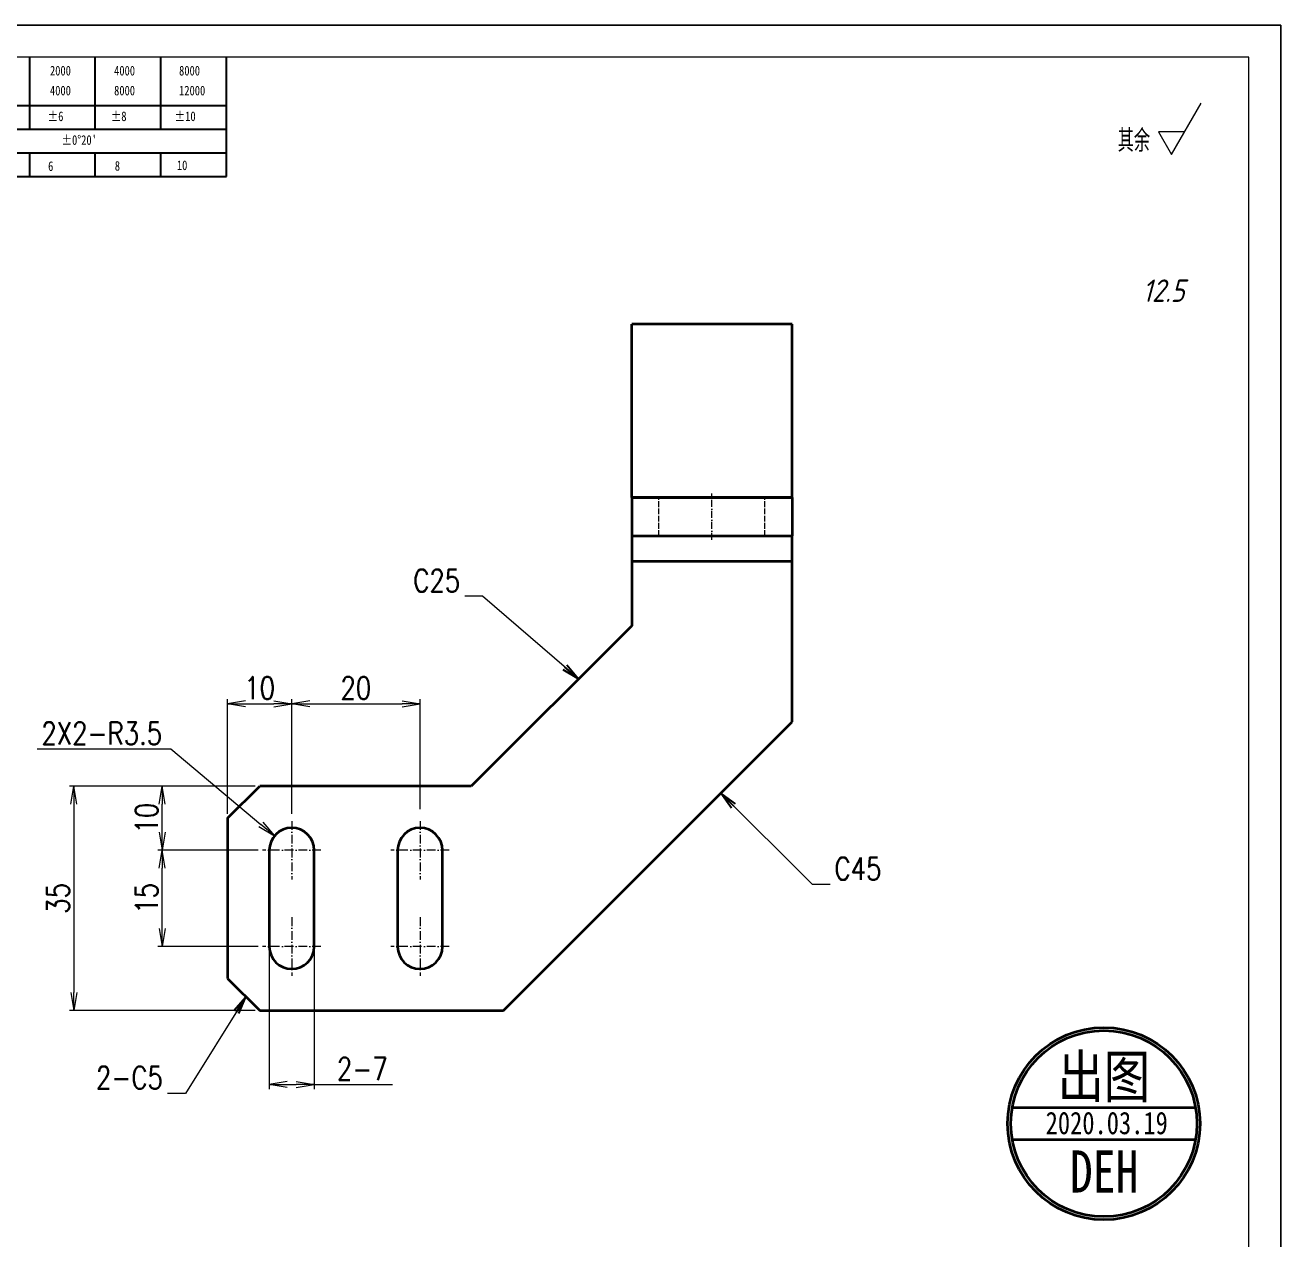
# Model space of a CAD drawing. Header units: millimetres. Extents: x -50143 to 104182, y -50696 to 54072.
# Drawn here: x -46226.9 to -46031.1, y 48787 to 48976.2 of the extents above; entities that cross this region are included whole.
import ezdxf
from ezdxf.enums import TextEntityAlignment as Align

# ---------------------------------------------------------------- set-up
doc = ezdxf.new("R2010")
doc.units = ezdxf.units.MM
doc.header["$LTSCALE"] = 0.5
for name, pattern in [('AM_ISO02W050x2', [3.75, 3, -0.75]), ('AM_ISO08W050x2', [9, 6, -0.75, 1.5, -0.75]), ('DASHDOT', [18.5, 12, -3, 0.5, -3]), ('DASHED', [15, 12, -3]), ('DOT2', [0.125, 0, -0.125])]:
    doc.linetypes.add(name, pattern=pattern)
for name, color, linetype, lineweight in [('DIM', 3, 'Continuous', 13), ('中心线', 2, 'AM_ISO08W050x2', 18), ('印章专用-出图', 1, 'Continuous', 80), ('图框', 7, 'Continuous', 18), ('标注线', 3, 'Continuous', 18), ('粗实线', 7, 'Continuous', 35), ('虚线', 1, 'AM_ISO02W050x2', 18)]:
    doc.layers.add(name, color=color, linetype=linetype, lineweight=lineweight)
doc.layers.add('图\\M+19E79\\M+195B6\\M+18E9A', color=7, linetype='Continuous')
doc.layers.add('打印', color=7, linetype='Continuous', lineweight=15, plot=False)
doc.layers.add('打印-禁用', color=7, linetype='Continuous', lineweight=15, plot=False)
doc.styles.add('DIM', font='romans.shx', dxfattribs={"width": 0.8, "bigfont": 'bigfont.shx'})
doc.styles.add('国标', font='simfang.ttf', dxfattribs={"width": 0.8})
doc.styles.add('机械长仿宋', font='gbenor.shx', dxfattribs={"height": 1, "bigfont": 'gbcbig.shx'})
doc.dimstyles.new('DEH 1-1', dxfattribs={"dimtxt": 3.5, "dimasz": 2.5, "dimexe": 1, "dimexo": 0.625, "dimgap": 1.2, "dimtad": 1, "dimtoh": 1, "dimdsep": 46, "dimtxsty": 'DIM', "dimblk": 'OPEN', "dimcen": 0, "dimclrd": 8, "dimclre": 8, "dimclrt": 2, "dimazin": 2, "dimtfac": 0.5, "dimtmove": 0, "dimatfit": 3, "dimldrblk": 'OPEN', "dimfxl": 0, "dimtolj": 2, "dimlwd": 18, "dimlwe": 18, "dimarcsym": 0})
doc.dimstyles.new('DEH 1-1$0', dxfattribs={"dimtxt": 3.5, "dimasz": 2.5, "dimexe": 1, "dimexo": 0.625, "dimgap": 1.2, "dimtad": 1, "dimzin": 9, "dimdsep": 46, "dimtxsty": 'DIM', "dimblk": 'OPEN', "dimcen": 0, "dimclrd": 8, "dimclre": 8, "dimclrt": 2, "dimazin": 2, "dimtfac": 0.5, "dimtmove": 0, "dimatfit": 3, "dimldrblk": 'OPEN', "dimfxl": 0, "dimtolj": 2, "dimlwd": 18, "dimlwe": 18, "dimarcsym": 0})
doc.dimstyles.new('DEH 1-1$4', dxfattribs={"dimtxt": 3.5, "dimasz": 2.5, "dimexe": 1, "dimexo": 0.625, "dimgap": 1.2, "dimtad": 1, "dimtoh": 1, "dimdsep": 46, "dimtxsty": 'DIM', "dimblk": 'OPEN', "dimcen": 0, "dimclrd": 8, "dimclre": 8, "dimclrt": 2, "dimazin": 2, "dimtfac": 0.5, "dimtofl": 0, "dimtmove": 0, "dimatfit": 3, "dimldrblk": 'OPEN', "dimfxl": 0, "dimtolj": 2, "dimlwd": 18, "dimlwe": 18, "dimarcsym": 0})

# ---------------------------------------------------------------- blocks, each defined once
blk = doc.blocks.new('GZDEH零件A3图框V01版')
at = {"layer": '图\\M+19E79\\M+195B6\\M+18E9A', "color": 9}
for p, q in [((3082.42, -1561.98), (3082.42, -1554.46)), ((3092.64, -1561.98), (3092.64, -1554.46)), ((3102.86, -1561.98), (3102.86, -1554.46)), ((3113.09, -1573.08), (3113.09, -1554.46)), ((2996.09, -1561.98), (3113.09, -1561.98)), ((3082.42, -1565.68), (3082.42, -1561.98)), ((3092.64, -1565.68), (3092.64, -1561.98)), ((3102.86, -1565.68), (3102.86, -1561.98)), ((2996.09, -1565.68), (3113.09, -1565.68)), ((2996.09, -1569.38), (3113.09, -1569.38)), ((3082.42, -1573.08), (3082.42, -1569.48)), ((3092.64, -1573.08), (3092.64, -1569.38)), ((3102.86, -1573.08), (3102.86, -1569.38)), ((2990.09, -1573.08), (3113.09, -1573.08))]:
    blk.add_line(p, q, dxfattribs=at)
at = {"layer": '图框', "linetype": 'Continuous'}
for p, q in [((3272.49, -1554.46), (2882.49, -1554.46)), ((3272.49, -1832.96), (3272.49, -1554.46))]:
    blk.add_line(p, q, dxfattribs=at)
at = {"layer": '打印-禁用', "linetype": 'Continuous'}
for p, q in [((3277.49, -1549.46), (2857.49, -1549.46)), ((3277.49, -1846.46), (3277.49, -1549.46))]:
    blk.add_line(p, q, dxfattribs=at)
at = {"layer": '图\\M+19E79\\M+195B6\\M+18E9A', "color": 9, "style": '国标', "width": 0.8}
for s, p in [('2000', (3085.57, -1557.31)), ('4000', (3095.57, -1557.31)), ('8000', (3105.7, -1557.31)), ('4000', (3085.57, -1560.41)), ('8000', (3095.57, -1560.41)), ('12000', (3105.7, -1560.41)), ('±6', (3085.22, -1564.42)), ('±8', (3095.06, -1564.42)), ('±10', (3105.02, -1564.42)), ("±0%%D20'", (3087.38, -1568.12)), ('6', (3085.28, -1572.19)), ('8', (3095.68, -1572.15)), ('10', (3105.36, -1572.06))]:
    blk.add_text(s, height=1.5, dxfattribs=at).set_placement(p)
blk = doc.blocks.new('DEH A3')
at = {"layer": '图框'}
blk.add_blockref('GZDEH零件A3图框V01版', (-2857.49, 1846.46), dxfattribs=at)
blk = doc.blocks.new('FINISHER_TR')
at = {"layer": '标注线'}
for p, q in [((0, 0), (4.62, 8)), ((-2.02, 3.5), (0, 0)), ((2.02, 3.5), (-2.02, 3.5))]:
    blk.add_line(p, q, dxfattribs=at)
at = {"layer": '标注线', "color": 2, "style": '机械长仿宋', "oblique": 15}
blk.add_attdef('0.0', text='', height=3.5, dxfattribs=at).set_placement((2.03, -24.04), align=Align.BOTTOM_RIGHT)
blk = doc.blocks.new('其余12.5')
at = {"layer": '标注线'}
blk.add_blockref('FINISHER_TR', (0, 0), dxfattribs=at).add_auto_attribs({'0.0': '12.5'})
at = {"layer": '标注线', "color": 7, "linetype": 'DOT2', "style": '机械长仿宋'}
blk.add_text('其余', height=3.5, dxfattribs=at).set_placement((-8.38, 0.4))
blk = doc.blocks.new('_Open')
at = {"color": 0, "linetype": 'ByBlock', "lineweight": -2}
for p, q in [((-1, 0.167), (0, 0)), ((-1, -0.167), (0, 0)), ((0, 0), (-1, 0))]:
    blk.add_line(p, q, dxfattribs=at)
blk = doc.blocks.new('*D90')
at = {"layer": 'Defpoints', "color": 0, "transparency": 16777216}
for p in [(-46190.31, 48857.61), (-46219.28, 48822.61), (-46190.31, 48822.61)]:
    blk.add_point(p, dxfattribs=at)
at = {"layer": 'DIM', "color": 8, "lineweight": 18, "transparency": 16777216}
for p, q in [((-46191.01, 48857.61), (-46219.98, 48857.61)), ((-46219.28, 48854.81), (-46219.28, 48825.41)), ((-46191.01, 48822.61), (-46219.98, 48822.61))]:
    blk.add_line(p, q, dxfattribs=at)
at = {"layer": 'DIM', "color": 8, "lineweight": 18, "transparency": 16777216, "xscale": 2.8, "yscale": 2.8, "zscale": 2.8}
for p, rotation in [((-46219.28, 48857.61), 90), ((-46219.28, 48822.61), 270)]:
    blk.add_blockref('_Open', p, dxfattribs=dict(at, rotation=rotation))
at = {"layer": 'DIM', "color": 2, "transparency": 16777216, "insert": (-46221.73, 48840.11), "char_height": 3.5, "attachment_point": 5, "rotation": 90, "style": 'DIM'}
blk.add_mtext('\\A2;35', dxfattribs=at)
blk = doc.blocks.new('*D91')
at = {"layer": 'Defpoints', "color": 0, "transparency": 16777216}
for p in [(-46185.31, 48870.46), (-46195.31, 48852.61), (-46185.31, 48852.61)]:
    blk.add_point(p, dxfattribs=at)
at = {"layer": 'DIM', "color": 8, "lineweight": 18, "transparency": 16777216}
for p, q in [((-46195.31, 48853.31), (-46195.31, 48871.16)), ((-46192.51, 48870.46), (-46188.11, 48870.46)), ((-46185.31, 48853.31), (-46185.31, 48871.16))]:
    blk.add_line(p, q, dxfattribs=at)
at = {"layer": 'DIM', "color": 8, "lineweight": 18, "transparency": 16777216, "xscale": 2.8, "yscale": 2.8, "zscale": 2.8, "rotation": 180}
blk.add_blockref('_Open', (-46195.31, 48870.46), dxfattribs=at)
at = {"layer": 'DIM', "color": 8, "lineweight": 18, "transparency": 16777216, "xscale": 2.8, "yscale": 2.8, "zscale": 2.8}
blk.add_blockref('_Open', (-46185.31, 48870.46), dxfattribs=at)
at = {"layer": 'DIM', "color": 2, "transparency": 16777216, "insert": (-46190.31, 48872.91), "char_height": 3.5, "attachment_point": 5, "style": 'DIM'}
blk.add_mtext('\\A2;10', dxfattribs=at)
blk = doc.blocks.new('*D92')
at = {"layer": 'Defpoints', "color": 0, "transparency": 16777216}
for p in [(-46165.31, 48870.46), (-46185.31, 48853.31), (-46165.31, 48853.31)]:
    blk.add_point(p, dxfattribs=at)
at = {"layer": 'DIM', "color": 8, "lineweight": 18, "transparency": 16777216}
for p, q in [((-46185.31, 48854.01), (-46185.31, 48871.16)), ((-46182.51, 48870.46), (-46168.11, 48870.46)), ((-46165.31, 48854.01), (-46165.31, 48871.16))]:
    blk.add_line(p, q, dxfattribs=at)
at = {"layer": 'DIM', "color": 8, "lineweight": 18, "transparency": 16777216, "xscale": 2.8, "yscale": 2.8, "zscale": 2.8, "rotation": 180}
blk.add_blockref('_Open', (-46185.31, 48870.46), dxfattribs=at)
at = {"layer": 'DIM', "color": 8, "lineweight": 18, "transparency": 16777216, "xscale": 2.8, "yscale": 2.8, "zscale": 2.8}
blk.add_blockref('_Open', (-46165.31, 48870.46), dxfattribs=at)
at = {"layer": 'DIM', "color": 2, "transparency": 16777216, "insert": (-46175.31, 48872.91), "char_height": 3.5, "attachment_point": 5, "style": 'DIM'}
blk.add_mtext('\\A2;20', dxfattribs=at)
blk = doc.blocks.new('*D93')
at = {"layer": 'Defpoints', "color": 0, "transparency": 16777216}
for p in [(-46205.49, 48857.61), (-46190.31, 48857.61), (-46189.86, 48847.61)]:
    blk.add_point(p, dxfattribs=at)
at = {"layer": 'DIM', "color": 8, "lineweight": 18, "transparency": 16777216}
for p, q in [((-46191.01, 48857.61), (-46206.19, 48857.61)), ((-46205.49, 48850.41), (-46205.49, 48854.81)), ((-46190.56, 48847.61), (-46206.19, 48847.61))]:
    blk.add_line(p, q, dxfattribs=at)
at = {"layer": 'DIM', "color": 8, "lineweight": 18, "transparency": 16777216, "xscale": 2.8, "yscale": 2.8, "zscale": 2.8}
for p, rotation in [((-46205.49, 48857.61), 90), ((-46205.49, 48847.61), 270)]:
    blk.add_blockref('_Open', p, dxfattribs=dict(at, rotation=rotation))
at = {"layer": 'DIM', "color": 2, "transparency": 16777216, "insert": (-46207.94, 48852.61), "char_height": 3.5, "attachment_point": 5, "rotation": 90, "style": 'DIM'}
blk.add_mtext('\\A2;10', dxfattribs=at)
blk = doc.blocks.new('*D94')
at = {"layer": 'Defpoints', "color": 0, "transparency": 16777216}
for p in [(-46205.49, 48847.61), (-46189.86, 48847.61), (-46189.86, 48832.61)]:
    blk.add_point(p, dxfattribs=at)
at = {"layer": 'DIM', "color": 8, "lineweight": 18, "transparency": 16777216}
for p, q in [((-46190.56, 48847.61), (-46206.19, 48847.61)), ((-46205.49, 48835.41), (-46205.49, 48844.81)), ((-46190.56, 48832.61), (-46206.19, 48832.61))]:
    blk.add_line(p, q, dxfattribs=at)
at = {"layer": 'DIM', "color": 8, "lineweight": 18, "transparency": 16777216, "xscale": 2.8, "yscale": 2.8, "zscale": 2.8}
for p, rotation in [((-46205.49, 48847.61), 90), ((-46205.49, 48832.61), 270)]:
    blk.add_blockref('_Open', p, dxfattribs=dict(at, rotation=rotation))
at = {"layer": 'DIM', "color": 2, "transparency": 16777216, "insert": (-46207.94, 48840.11), "char_height": 3.5, "attachment_point": 5, "rotation": 90, "style": 'DIM'}
blk.add_mtext('\\A2;15', dxfattribs=at)
blk = doc.blocks.new('*D95')
at = {"layer": 'Defpoints', "color": 0, "transparency": 16777216}
for p in [(-46187.99, 48849.85), (-46185.31, 48847.61)]:
    blk.add_point(p, dxfattribs=at)
at = {"layer": 'DIM', "color": 8, "lineweight": 18, "transparency": 16777216}
for p, q in [((-46225, 48863.4), (-46204.17, 48863.4)), ((-46204.17, 48863.4), (-46190.14, 48851.65))]:
    blk.add_line(p, q, dxfattribs=at)
at = {"layer": 'DIM', "color": 8, "lineweight": 18, "transparency": 16777216, "xscale": 2.8, "yscale": 2.8, "zscale": 2.8, "rotation": 320.039689458165}
blk.add_blockref('_Open', (-46187.99, 48849.85), dxfattribs=at)
at = {"layer": 'DIM', "color": 2, "transparency": 16777216, "insert": (-46214.93, 48865.85), "char_height": 3.5, "attachment_point": 5, "style": 'DIM'}
blk.add_mtext('\\A2;{\\Fromans,bigfont|c134;2X2-}R3.5', dxfattribs=at)
blk = doc.blocks.new('*D96')
at = {"layer": 'Defpoints', "color": 0, "transparency": 16777216}
for p in [(-46188.81, 48832.61), (-46181.81, 48832.61), (-46181.81, 48811.08)]:
    blk.add_point(p, dxfattribs=at)
at = {"layer": 'DIM', "color": 8, "lineweight": 18, "transparency": 16777216}
for p, q in [((-46188.81, 48831.91), (-46188.81, 48810.38)), ((-46181.81, 48831.91), (-46181.81, 48810.38)), ((-46186.01, 48811.08), (-46184.61, 48811.08)), ((-46181.81, 48811.08), (-46169.61, 48811.08))]:
    blk.add_line(p, q, dxfattribs=at)
at = {"layer": 'DIM', "color": 8, "lineweight": 18, "transparency": 16777216, "xscale": 2.8, "yscale": 2.8, "zscale": 2.8, "rotation": 180}
blk.add_blockref('_Open', (-46188.81, 48811.08), dxfattribs=at)
at = {"layer": 'DIM', "color": 8, "lineweight": 18, "transparency": 16777216, "xscale": 2.8, "yscale": 2.8, "zscale": 2.8}
blk.add_blockref('_Open', (-46181.81, 48811.08), dxfattribs=at)
at = {"layer": 'DIM', "color": 2, "transparency": 16777216, "insert": (-46174.31, 48813.53), "char_height": 3.5, "attachment_point": 5, "style": 'DIM'}
blk.add_mtext('\\A2;{\\Fromans,bigfont|c134;2-}7', dxfattribs=at)
blk = doc.blocks.new('出图章')
at = {"layer": '印章专用-出图'}
h = blk.add_hatch(color=256, dxfattribs=at)
h.paths.add_polyline_path([(15, 0, 1), (-15, 0, 1)])
h.paths.add_polyline_path([(14.5, 0, 1), (-14.5, 0, 1)], flags=16)
h.paths.add_polyline_path([(-7.31, -12.35), (7.41, -12.35), (7.41, -2.73), (-7.31, -2.73)], flags=8)
at = {"layer": '印章专用-出图', "lineweight": 35}
for p, q in [((-14.28, 2.5), (14.28, 2.5)), ((-14.28, -2.5), (14.28, -2.5))]:
    blk.add_line(p, q, dxfattribs=at)
for radius in [15, 14.5]:
    blk.add_circle((0, 0), radius, dxfattribs=at)
at = {"layer": '印章专用-出图', "color": 4, "style": '国标', "width": 0.8}
blk.add_text('DEH', height=6.562, dxfattribs=at).set_placement((0.05, -10.74), align=Align.CENTER)
at = {"layer": '印章专用-出图', "color": 3, "style": '国标', "width": 0.8}
blk.add_attdef('出图', text='', height=6.6, dxfattribs=at).set_placement((0, 7.35), align=Align.MIDDLE_CENTER)
at = {"layer": '印章专用-出图', "color": 2, "style": '国标', "width": 0.8}
blk.add_attdef('XXXX.XX.XX', text='', height=3.5, dxfattribs=at).set_placement((0.45, 0.1), align=Align.MIDDLE_CENTER)
blk = doc.blocks.new('YZ-CT')
at = {"layer": '印章专用-出图'}
blk.add_blockref('出图章', (0.63, 0), dxfattribs=at).add_auto_attribs({'出图': '出图', 'XXXX.XX.XX': '2020.03.19'})

msp = doc.modelspace()

# ---------------------------------------------------------------- linework, layer by layer
at = {"layer": '中心线', "linetype": 'DASHDOT', "ltscale": 0.18}
msp.add_line((-46119.811, 48896.006), (-46119.811, 48903.206), dxfattribs=at)
at = {"layer": '中心线', "linetype": 'DASHDOT', "ltscale": 0.227501}
for p, q in [((-46185.311, 48852.156), (-46185.311, 48843.056)), ((-46165.311, 48852.156), (-46165.311, 48843.056)), ((-46185.311, 48837.156), (-46185.311, 48828.056)), ((-46165.311, 48837.156), (-46165.311, 48828.056))]:
    msp.add_line(p, q, dxfattribs=at)
at = {"layer": '中心线', "linetype": 'DASHDOT', "ltscale": 0.227499}
for p, q in [((-46180.761, 48847.606), (-46189.861, 48847.606)), ((-46160.761, 48847.606), (-46169.861, 48847.606)), ((-46180.761, 48832.606), (-46189.861, 48832.606)), ((-46160.761, 48832.606), (-46169.861, 48832.606))]:
    msp.add_line(p, q, dxfattribs=at)
at = {"layer": '打印'}
msp.add_lwpolyline([(-46451.088, 48976.242), (-46031.088, 48976.242), (-46031.088, 48679.242), (-46451.088, 48679.242)], close=True, dxfattribs=at)
at = {"layer": '粗实线'}
for p, q in [((-46132.311, 48902.606), (-46132.311, 48929.606)), ((-46107.311, 48929.606), (-46132.311, 48929.606)), ((-46107.311, 48902.606), (-46107.311, 48929.606)), ((-46132.311, 48902.606), (-46107.311, 48902.606)), ((-46107.311, 48902.606), (-46132.311, 48902.606)), ((-46132.311, 48896.606), (-46107.311, 48896.606)), ((-46107.311, 48892.606), (-46132.311, 48892.606)), ((-46107.311, 48867.606), (-46107.311, 48892.606)), ((-46132.311, 48882.606), (-46157.311, 48857.606)), ((-46152.311, 48822.606), (-46107.311, 48867.606)), ((-46157.311, 48857.606), (-46190.311, 48857.606)), ((-46195.311, 48852.606), (-46195.311, 48827.606)), ((-46190.311, 48822.606), (-46152.311, 48822.606))]:
    msp.add_line(p, q, dxfattribs=at)
at = {"layer": '粗实线', "ltscale": 0.15}
for p, q in [((-46132.311, 48902.606), (-46132.311, 48896.606)), ((-46107.311, 48902.606), (-46107.311, 48896.606))]:
    msp.add_line(p, q, dxfattribs=at)
at = {"layer": '粗实线', "ltscale": 0.1}
for p, q in [((-46132.311, 48896.606), (-46132.311, 48892.606)), ((-46107.311, 48892.606), (-46107.311, 48896.606))]:
    msp.add_line(p, q, dxfattribs=at)
at = {"layer": '粗实线', "ltscale": 0.25}
msp.add_line((-46132.311, 48892.606), (-46132.311, 48882.606), dxfattribs=at)
at = {"layer": '粗实线', "ltscale": 0.176777}
for p, q in [((-46195.311, 48852.606), (-46190.311, 48857.606)), ((-46195.311, 48827.606), (-46190.311, 48822.606))]:
    msp.add_line(p, q, dxfattribs=at)
at = {"layer": '粗实线', "ltscale": 0.375}
for p, q in [((-46188.811, 48847.606), (-46188.811, 48832.606)), ((-46181.811, 48832.606), (-46181.811, 48847.606)), ((-46168.811, 48847.606), (-46168.811, 48832.606)), ((-46161.811, 48832.606), (-46161.811, 48847.606))]:
    msp.add_line(p, q, dxfattribs=at)
at = {"layer": '粗实线'}
for centre, start, end in [((-46185.311, 48847.606), 0, 180), ((-46165.311, 48847.606), 0, 180), ((-46185.311, 48832.606), 180, 360), ((-46165.311, 48832.606), 180, 360)]:
    msp.add_arc(centre, 3.5, start, end, dxfattribs=at)
at = {"layer": '虚线', "linetype": 'DASHED', "ltscale": 0.15}
for p, q in [((-46128.061, 48896.606), (-46128.061, 48902.606)), ((-46111.561, 48896.606), (-46111.561, 48902.606))]:
    msp.add_line(p, q, dxfattribs=at)
at = {"layer": '虚线', "linetype": 'DASHED'}
msp.add_line((-46107.311, 48892.606), (-46132.311, 48892.606), dxfattribs=at)

# ---------------------------------------------------------------- block references
at = {"layer": '印章专用-出图'}
msp.add_blockref('YZ-CT', (-46059.32, 48804.995), dxfattribs=at)
at = {"layer": '图框'}
msp.add_blockref('DEH A3', (-46451.088, 48679.242), dxfattribs=at)
at = {"layer": '标注线'}
msp.add_blockref('其余12.5', (-46048.145, 48956.085), dxfattribs=at)

# ---------------------------------------------------------------- texts
at = {"layer": 'DIM', "color": 2, "char_height": 3.5, "style": 'DIM'}
for s, insert, attachment_point in [('\\A2;C25', (-46159.045, 48887.902), 9), ('\\A2;C45', (-46100.686, 48842.997), 7), ('\\A2;{\\Fromans,bigfont|c134;2-}C5', (-46205.392, 48810.401), 9)]:
    msp.add_mtext(s, dxfattribs=dict(at, insert=insert, attachment_point=attachment_point))

# ---------------------------------------------------------------- dimensions: what is measured, and where the dimension line sits
at = {"layer": 'DIM'}
for base, p1, p2, picture, middle in [((-46185.311, 48870.458), (-46195.311, 48852.606), (-46185.311, 48852.606), '*D91', (-46190.311, 48872.908)), ((-46165.311, 48870.458), (-46185.311, 48853.306), (-46165.311, 48853.306), '*D92', (-46175.311, 48872.908))]:
    dim = msp.add_linear_dim(base=base, p1=p1, p2=p2, dimstyle='DEH 1-1$0', override={"dimasz": 2.8, "dimexe": 0.69965, "dimexo": 0.69965, "dimgap": 0.69965}, dxfattribs=at)
    dim.commit()
    dim.dimension.update_dxf_attribs({"geometry": picture, "text_midpoint": middle})
dim = msp.add_radius_dim(center=(-46185.311, 48847.606), mpoint=(-46187.993, 48849.854), text='{\\Fromans,bigfont|c134;2X2-}<>', dimstyle='DEH 1-1$4', override={"dimasz": 2.8, "dimexe": 0.69965, "dimexo": 0.69965, "dimgap": 0.69965}, dxfattribs=at)
dim.commit()
dim.dimension.update_dxf_attribs({"geometry": '*D95', "text_midpoint": (-46214.932, 48863.405), "dimtype": 164})
for base, p1, p2, picture, middle in [((-46219.277, 48822.606), (-46190.311, 48857.606), (-46190.311, 48822.606), '*D90', (-46221.726, 48840.106)), ((-46205.493, 48857.606), (-46189.861, 48847.606), (-46190.311, 48857.606), '*D93', (-46207.943, 48852.606)), ((-46205.493, 48847.606), (-46189.861, 48832.606), (-46189.861, 48847.606), '*D94', (-46207.943, 48840.106))]:
    dim = msp.add_linear_dim(base=base, p1=p1, p2=p2, angle=90, dimstyle='DEH 1-1$0', override={"dimasz": 2.8, "dimexe": 0.69965, "dimexo": 0.69965, "dimgap": 0.69965}, dxfattribs=at)
    dim.commit()
    dim.dimension.update_dxf_attribs({"geometry": picture, "text_midpoint": middle})
dim = msp.add_linear_dim(base=(-46181.811, 48811.082), p1=(-46188.811, 48832.606), p2=(-46181.811, 48832.606), text='{\\Fromans,bigfont|c134;2-}<>', dimstyle='DEH 1-1$0', override={"dimasz": 2.8, "dimexe": 0.69965, "dimexo": 0.69965, "dimgap": 0.69965}, dxfattribs=at)
dim.commit()
dim.dimension.update_dxf_attribs({"geometry": '*D96', "text_midpoint": (-46174.311, 48813.531)})

# ---------------------------------------------------------------- leaders
for points in [[(-46140.606, 48874.311), (-46155.545, 48887.203), (-46158.345, 48887.203)], [(-46118.415, 48856.502), (-46104.186, 48842.297), (-46101.386, 48842.297)], [(-46192.467, 48824.762), (-46201.892, 48809.701), (-46204.692, 48809.701)]]:
    msp.add_leader(points, dimstyle='DEH 1-1', override={"dimasz": 2.8, "dimexe": 0.69965, "dimexo": 0.69965, "dimgap": 0.69965}, dxfattribs=at)

doc.saveas('drawing.dxf')
